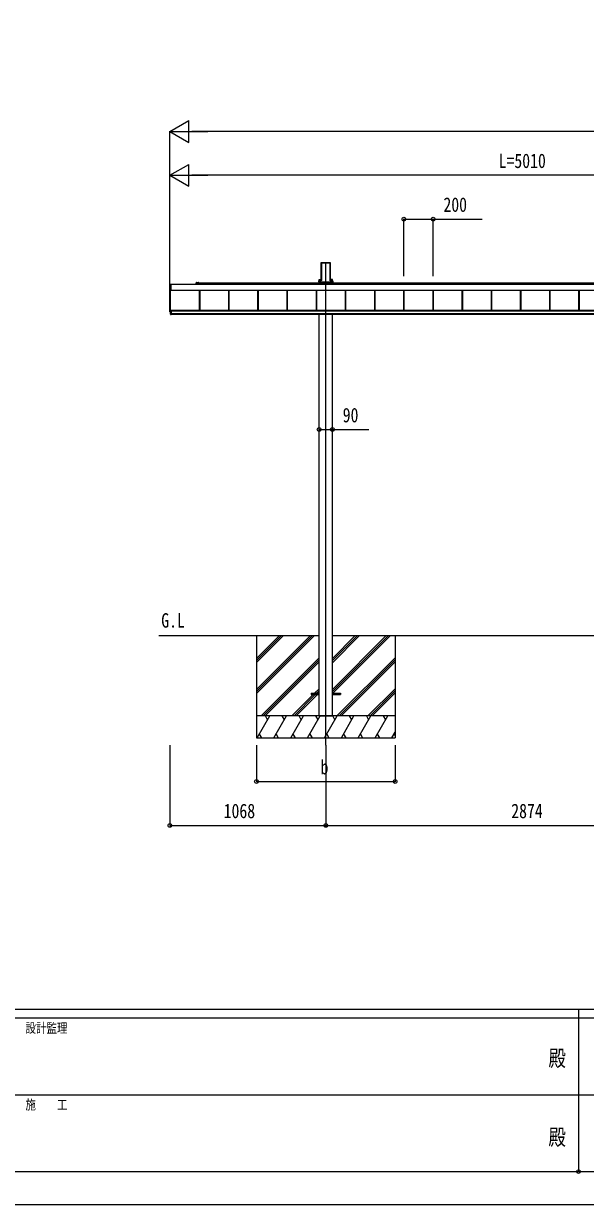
# Model space of a CAD drawing. Units: millimetres, scale not verified. Extents: x -12615 to 12615, y -8910 to 8910.
# Drawn here: x -3818 to 33, y -8910 to -825 of the extents above; entities that cross this region are included whole.
import ezdxf
from ezdxf.enums import TextEntityAlignment as Align

# ---------------------------------------------------------------- set-up
doc = ezdxf.new("R2010")
doc.units = ezdxf.units.MM
doc.header["$LTSCALE"] = 50
doc.header["$PDMODE"] = 32
doc.header["$PDSIZE"] = 25
for name, color, linetype in [('0-2_USER1', 3, 'Continuous'), ('0-3_YKK_12', 2, 'Continuous'), ('0-5_YKK_A1', 4, 'Continuous'), ('0-6_YKK_D', 6, 'Continuous'), ('0-7_YKK_ZWAK', 7, 'Continuous')]:
    doc.layers.add(name, color=color, linetype=linetype)
doc.styles.add('ＭＳ ゴシック', font='')
doc.styles.get('ＭＳ ゴシック').set_extended_font_data('MS Gothic')

msp = doc.modelspace()

# ---------------------------------------------------------------- linework, layer by layer
at = {"layer": '0-3_YKK_12'}
msp.add_line((-1746.94, -5765), (-1746.94, -2460.69), dxfattribs=at)
at = {"layer": '0-5_YKK_A1'}
for p, q in [((-1778.19, -2466.04), (-1778.19, -2582.71)), ((-1777.83, -2460.19), (-1778.18, -2465.69)), ((-1777.39, -2460.65), (-1777.83, -2460.19)), ((-1777.33, -2459.72), (-1775.29, -2459.72)), ((-1777.33, -2459.72), (-1776.89, -2460.19)), ((-1777.31, -2576.66), (-1777.31, -2461.54)), ((-1776.81, -2461.21), (-1776.81, -2576.34)), ((-1774.98, -2460.05), (-1775.29, -2459.72)), ((-1774.98, -2460.05), (-1718.9, -2460.05)), ((-1774.44, -2463.19), (-1719.44, -2463.19)), ((-1774.44, -2584.54), (-1774.44, -2463.19)), ((-1718.9, -2460.05), (-1718.59, -2459.72)), ((-1718.59, -2459.72), (-1716.55, -2459.72)), ((-1717.07, -2576.34), (-1717.07, -2461.21)), ((-1716.99, -2460.19), (-1716.55, -2459.72)), ((-1716.57, -2461.54), (-1716.57, -2576.66)), ((-1716.05, -2460.19), (-1716.49, -2460.65)), ((-1716.05, -2460.19), (-1715.7, -2465.69)), ((-1715.69, -2466.04), (-1715.69, -2582.71)), ((-1794.35, -2593.46), (-1794.35, -2586.58)), ((-1794.31, -2585.61), (-1779.3, -2585.61)), ((-1792.35, -2586.66), (-1792.35, -2593.46)), ((-1778.77, -2586.66), (-1792.35, -2586.66)), ((-1792.14, -2576.28), (-1778.19, -2576.28)), ((-1792.14, -2585.61), (-1792.14, -2576.28)), ((-1778.2, -2583.07), (-1778.3, -2584.68)), ((-1777.78, -2585.23), (-1777.4, -2579.14)), ((-1776.9, -2579.17), (-1777.28, -2585.26)), ((-1716.6, -2585.26), (-1716.98, -2579.17)), ((-1716.48, -2579.14), (-1716.1, -2585.23)), ((-1701.74, -2576.28), (-1715.69, -2576.28)), ((-1715.68, -2583.07), (-1715.58, -2584.68)), ((-1715.11, -2586.17), (-1701.53, -2586.17)), ((-1701.53, -2586.66), (-1715.11, -2586.66)), ((-1714.58, -2585.61), (-1699.57, -2585.61)), ((-1701.74, -2585.61), (-1701.74, -2576.28)), ((-1701.53, -2586.17), (-1701.53, -2586.66)), ((-1701.53, -2593.46), (-1701.53, -2586.66)), ((-1699.54, -2586.58), (-1699.54, -2593.46)), ((-2816.44, -2650.05), (-2816.44, -2609.02)), ((-2808.44, -2651.32), (-2815.97, -2650.86)), ((-2814.94, -2796.94), (-2814.94, -2650.92)), ((-2809.94, -2814.97), (-2809.94, -2651.23)), ((-2808.44, -2609.61), (2165.06, -2609.61)), ((-2808.44, -2649.55), (2184.06, -2649.55)), ((-2808.44, -2649.79), (2184.06, -2649.79)), ((-2808.44, -2650.82), (-2808.44, -2651.32)), ((-2635.44, -2609.61), (-2635.44, -2599.63)), ((-2632.94, -2597.13), (-2625.4, -2597.13)), ((-2632.94, -2599.63), (1865.06, -2599.63)), ((-2632.94, -2599.93), (-2632.94, -2609.61)), ((-2619.19, -2599.63), (-2632.64, -2599.63)), ((-2624.48, -2597.13), (-2619.19, -2597.13)), ((-2611.44, -2787.7), (-2611.44, -2649.79)), ((-2611.04, -2787.7), (-2611.04, -2649.79)), ((-2608.44, -2787.7), (-2608.44, -2649.79)), ((-2411.44, -2787.7), (-2411.44, -2649.79)), ((-2408.84, -2787.7), (-2408.84, -2649.79)), ((-2408.44, -2787.7), (-2408.44, -2649.79)), ((-2211.44, -2787.7), (-2211.44, -2649.79)), ((-2208.84, -2787.7), (-2208.84, -2649.79)), ((-2208.44, -2787.7), (-2208.44, -2649.79)), ((-2011.44, -2787.7), (-2011.44, -2649.79)), ((-2008.84, -2787.7), (-2008.84, -2649.79)), ((-2008.44, -2787.7), (-2008.44, -2649.79)), ((-1811.44, -2787.7), (-1811.44, -2649.79)), ((-1808.84, -2787.7), (-1808.84, -2649.79)), ((-1808.44, -2787.7), (-1808.44, -2649.79)), ((-1794.81, -2593.46), (-1794.81, -2593.96)), ((-1794.81, -2593.96), (-1794.35, -2593.96)), ((-1792.35, -2593.46), (-1794.35, -2593.46)), ((-1792.35, -2593.96), (-1794.35, -2593.96)), ((-1794.34, -2593.46), (-1794.34, -2593.96)), ((-1792.35, -2593.46), (-1701.53, -2593.46)), ((-1792.35, -2593.46), (-1792.35, -2593.96)), ((-1792.35, -2593.96), (-1701.53, -2593.96)), ((-1792.14, -2599.63), (-1792.14, -2593.96)), ((-1791.94, -2593.96), (-1791.94, -2599.63)), ((-1790.94, -2593.62), (-1702.94, -2593.62)), ((-1701.94, -2593.96), (-1701.94, -2599.63)), ((-1701.74, -2599.63), (-1701.74, -2593.96)), ((-1699.54, -2593.46), (-1701.53, -2593.46)), ((-1701.53, -2593.46), (-1701.53, -2593.96)), ((-1699.54, -2593.96), (-1701.53, -2593.96)), ((-1699.07, -2593.96), (-1699.54, -2593.96)), ((-1699.53, -2593.46), (-1699.53, -2593.96)), ((-1699.07, -2593.46), (-1699.07, -2593.96)), ((-1611.44, -2787.7), (-1611.44, -2649.79)), ((-1608.84, -2787.7), (-1608.84, -2649.79)), ((-1608.44, -2787.7), (-1608.44, -2649.79)), ((-1411.44, -2787.7), (-1411.44, -2649.79)), ((-1408.84, -2787.7), (-1408.84, -2649.79)), ((-1408.44, -2787.7), (-1408.44, -2649.79)), ((-1211.44, -2787.7), (-1211.44, -2649.79)), ((-1208.84, -2787.7), (-1208.84, -2649.79)), ((-1208.44, -2787.7), (-1208.44, -2649.79)), ((-1011.44, -2787.7), (-1011.44, -2649.79)), ((-1008.84, -2787.7), (-1008.84, -2649.79)), ((-1008.44, -2787.7), (-1008.44, -2649.79)), ((-811.44, -2787.7), (-811.44, -2649.79)), ((-808.84, -2787.7), (-808.84, -2649.79)), ((-808.44, -2787.7), (-808.44, -2649.79)), ((-611.44, -2787.7), (-611.44, -2649.79)), ((-608.84, -2787.7), (-608.84, -2649.79)), ((-608.44, -2787.7), (-608.44, -2649.79)), ((-411.44, -2787.7), (-411.44, -2649.79)), ((-408.84, -2787.7), (-408.84, -2649.79)), ((-408.44, -2787.7), (-408.44, -2649.79)), ((-211.44, -2787.7), (-211.44, -2649.79)), ((-208.84, -2787.7), (-208.84, -2649.79)), ((-208.44, -2787.7), (-208.44, -2649.79)), ((-11.44, -2787.7), (-11.44, -2649.79)), ((-8.84, -2787.7), (-8.84, -2649.79)), ((-8.44, -2787.7), (-8.44, -2649.79)), ((-2816.44, -2797.32), (-2816.44, -2756.29)), ((-2815.97, -2755.8), (-2814.94, -2755.73)), ((-2809.94, -2798.49), (-2815.97, -2798.12)), ((-2814.94, -2796.94), (-2809.94, -2796.94)), ((-2809.94, -2787.44), (-2806.44, -2787.44)), ((-2806.44, -2809.88), (-2809.94, -2809.88)), ((-2809.94, -2816.49), (-2806.44, -2816.49)), ((-2806.44, -2787.7), (2186.56, -2787.7)), ((-2806.44, -2789.71), (2186.56, -2789.71)), ((-2806.44, -2791.51), (2186.56, -2791.51)), ((-2806.44, -2791.51), (2186.56, -2791.51)), ((-2806.44, -2808.48), (2186.56, -2808.48)), ((-2806.44, -2814.97), (2186.56, -2814.97)), ((-1792.14, -5565), (-1792.14, -2814.97)), ((-1701.74, -5565), (-1701.74, -2814.97)), ((-2891.71, -5015), (-1792.14, -5015)), ((-2221.8, -5015), (-2221.8, -5715)), ((-2221.8, -5384.18), (-1852.62, -5015)), ((-2221.8, -5398.32), (-1838.48, -5015)), ((-2221.8, -5412.46), (-1824.34, -5015)), ((-2221.8, -5200.33), (-2036.47, -5015)), ((-2221.8, -5186.19), (-2050.61, -5015)), ((-2221.8, -5172.05), (-2064.75, -5015)), ((-1701.74, -5015), (1081.86, -5015)), ((-1701.6, -5384.48), (-1332.12, -5015)), ((-1701.6, -5398.62), (-1317.98, -5015)), ((-1701.6, -5200.63), (-1515.97, -5015)), ((-1701.6, -5186.49), (-1530.11, -5015)), ((-1701.6, -5172.35), (-1544.25, -5015)), ((-1699.34, -5410.5), (-1303.84, -5015)), ((-1271.8, -5015), (-1271.8, -5715)), ((-2190.49, -5565), (-1792, -5166.51)), ((-1669.99, -5565), (-1271.8, -5166.81)), ((-2176.35, -5565), (-1792, -5180.65)), ((-2162.2, -5565), (-1792, -5194.79)), ((-1655.85, -5565), (-1271.8, -5180.95)), ((-1641.7, -5565), (-1271.8, -5195.09)), ((-1847, -5410.5), (-1847, -5419.5)), ((-1847, -5410.5), (-1792, -5410.5)), ((-1823.86, -5410.5), (-1792, -5378.64)), ((-1809.71, -5410.5), (-1792, -5392.78)), ((-1795.57, -5410.5), (-1792, -5406.93)), ((-1702, -5410.5), (-1647, -5410.5)), ((-1647, -5410.5), (-1647, -5419.5)), ((-1457.86, -5565), (-1271.8, -5378.94)), ((-1443.71, -5565), (-1271.8, -5393.08)), ((-1429.57, -5565), (-1271.8, -5407.23)), ((-1978.36, -5565), (-1832.86, -5419.5)), ((-1964.21, -5565), (-1818.71, -5419.5)), ((-1950.07, -5565), (-1804.57, -5419.5)), ((-1847, -5419.5), (-1792, -5419.5)), ((-1702, -5419.5), (-1647, -5419.5)), ((-1271.8, -5565), (-2221.8, -5565)), ((-2217.52, -5715), (-2130.92, -5565)), ((-2145.92, -5590.98), (-2160.92, -5565)), ((-2102.05, -5715), (-2015.45, -5565)), ((-2030.45, -5590.98), (-2045.45, -5565)), ((-1986.58, -5715), (-1899.98, -5565)), ((-1914.98, -5590.98), (-1929.98, -5565)), ((-1871.11, -5715), (-1784.51, -5565)), ((-1799.51, -5590.98), (-1814.51, -5565)), ((-1792.14, -5565), (-1701.74, -5565)), ((-1755.64, -5715), (-1669.04, -5565)), ((-1684.04, -5590.98), (-1699.04, -5565)), ((-1640.17, -5715), (-1553.57, -5565)), ((-1568.57, -5590.98), (-1583.57, -5565)), ((-1524.7, -5715), (-1438.1, -5565)), ((-1468.1, -5565), (-1453.1, -5590.98)), ((-1409.23, -5715), (-1322.63, -5565)), ((-1352.63, -5565), (-1337.63, -5590.98)), ((-2221.8, -5715), (-1271.8, -5715)), ((-2202.52, -5689.02), (-2187.53, -5715)), ((-2087.05, -5689.02), (-2072.06, -5715)), ((-1971.58, -5689.02), (-1956.58, -5715)), ((-1856.11, -5689.02), (-1841.11, -5715)), ((-1740.64, -5689.02), (-1725.64, -5715)), ((-1625.17, -5689.02), (-1610.17, -5715)), ((-1509.7, -5689.02), (-1494.7, -5715)), ((-1394.23, -5689.02), (-1379.23, -5715)), ((-1293.76, -5715), (-1271.8, -5676.96)), ((-1278.76, -5689.02), (-1271.8, -5701.08))]:
    msp.add_line(p, q, dxfattribs=at)
for points in [[(-1794.81, -2586.11), (-1794.81, -2593.46), (-1794.35, -2593.46)], [(-1792.35, -2586.66), (-1792.35, -2586.17), (-1778.77, -2586.17)], [(-1699.07, -2586.11), (-1699.07, -2593.46), (-1699.54, -2593.46)], [(-2815.97, -2608.53), (-2808.44, -2608.07), (-2808.44, -2608.57), (-2808.44, -2650.82)], [(-2809.94, -2787.44), (-2809.94, -2809.88), (-2809.94, -2816.49)], [(-2806.94, -2787.44), (-2806.94, -2809.88), (-2806.94, -2816.49)], [(-2806.44, -2787.44), (-2806.44, -2809.88), (-2806.44, -2816.49)]]:
    msp.add_lwpolyline(points, dxfattribs=at)
for centre, radius, start, end in [((-1793.84, -2586.58), 0.501, 90.24971, 179.75029), ((-1700.04, -2586.58), 0.501, 0.24971, 89.75029), ((-2815.94, -2609.02), 0.497, 93.16944, 179.94772), ((-2815.57, -2650.08), 0.873, 177.74142, 242.53793), ((-2632.94, -2599.63), 2.5, 90, 180), ((-2632.64, -2599.93), 0.3, 90, 180), ((-2625.4, -2597.33), 0.2, 23.57818, 90), ((-2624.94, -2597.13), 0.3, 203.57818, 336.42182), ((-2624.48, -2597.33), 0.2, 90, 156.42182), ((-2619.19, -2598.38), 1.25, 270, 90), ((-2815.94, -2756.29), 0.497, 93.16944, 179.94772), ((-2815.57, -2797.35), 0.873, 177.74142, 242.53793)]:
    msp.add_arc(centre, radius, start, end, dxfattribs=at)
for centre, major_axis, ratio, start_param, end_param in [((-1778.15, -2465.69), (0.031, 0.5), 0.061627, 1.5746234, 2.3600215), ((-1777.33, -2460.22), (0.346, -0.364), 0.996462, 2.3838095, 3.8892836), ((-1777.62, -2463.69), (0.22, 3.04), 0.070684, 5.5043854, 6.2286971), ((-1777.12, -2463.72), (0.22, 3.54), 0.060877, 5.5025319, 6.2268436), ((-1716.76, -2463.72), (-0.22, 3.54), 0.060877, 0.0563417, 0.7806534), ((-1716.26, -2463.69), (-0.22, 3.04), 0.070684, 0.0544883, 0.7787999), ((-1716.55, -2460.22), (-0.346, -0.364), 0.996462, 2.3939017, 3.8993758), ((-1715.73, -2465.69), (-0.031, 0.5), 0.061627, 3.9231638, 4.7085619), ((-1794.31, -2586.11), (0.355, -0.355), 0.99628, 2.358058, 3.9251274), ((-1792.35, -2586.57), (2, 0), 0.045872, 3.2026792, 4.712389), ((-1792.35, -2586.07), (1.5, 0), 0.061163, 3.2026792, 4.712389), ((-1779.3, -2584.61), (0.691, -0.728), 0.996462, 5.5254021, 7.0308762), ((-1778.78, -2585.16), (-0.693, 0.73), 0.992955, 2.3838095, 3.8892836), ((-1778.78, -2585.16), (1.04, -1.09), 0.996462, 5.5254021, 7.0308762), ((-1778.23, -2583.07), (0.031, 0.5), 0.061627, 4.716216, 5.5016142), ((-1777.62, -2579.14), (0.22, 3.5), 0.061627, 4.716216, 5.5016142), ((-1777.12, -2579.17), (0.22, 4), 0.053972, 4.7153191, 5.5007173), ((-1716.76, -2579.17), (-0.22, 4), 0.053972, 0.782468, 1.5678662), ((-1715.1, -2585.16), (-1.04, -1.09), 0.996462, 5.5354944, 7.0409685), ((-1716.26, -2579.14), (-0.22, 3.5), 0.061627, 0.7815711, 1.5669693), ((-1715.1, -2585.16), (0.693, 0.73), 0.992955, 2.3939017, 3.8993758), ((-1715.65, -2583.07), (-0.031, 0.5), 0.061627, 0.7815711, 1.5669693), ((-1714.58, -2584.61), (-0.691, -0.728), 0.996462, 5.5354944, 7.0409685), ((-1701.53, -2586.07), (1.5, 0), 0.061163, 4.712389, 6.2220988), ((-1701.53, -2586.57), (2, 0), 0.045872, 4.712389, 6.2220988), ((-1699.57, -2586.11), (-0.355, -0.355), 0.99628, 2.358058, 3.9251274)]:
    msp.add_ellipse(centre, major_axis=major_axis, ratio=ratio, start_param=start_param, end_param=end_param, dxfattribs=at)
at = {"layer": '0-6_YKK_D'}
for p, q in [((-2814.94, -1563.19), (-2685.04, -1488.19)), ((-2685.04, -1638.19), (-2685.04, -1488.19)), ((-2814.94, -2640.08), (-2814.94, -1562.19)), ((-2814.94, -1563.19), (-2685.04, -1638.19)), ((-2814.94, -1563.19), (-2555.13, -1563.19)), ((3448.06, -1563.19), (-2664.94, -1563.19)), ((-2814.94, -1863.19), (-2685.04, -1788.19)), ((-2685.04, -1938.19), (-2685.04, -1788.19)), ((-2814.94, -2624.35), (-2814.94, -1862.19)), ((-2814.94, -1863.19), (-2685.04, -1938.19)), ((-2814.94, -1863.19), (-2555.13, -1863.19)), ((2045.06, -1863.19), (-2664.94, -1863.19)), ((-1211.44, -2552.87), (-1211.44, -2162.19)), ((-1011.44, -2552.87), (-1011.44, -2162.19)), ((-2814.94, -5765), (-2814.94, -6316)), ((-2221.8, -5765), (-2221.8, -6016)), ((-1746.94, -5766), (-1746.94, -6316)), ((-1746.94, -5766), (-1746.94, -6316)), ((-1271.8, -5765), (-1271.8, -6016)), ((-2221.8, -6015), (-1271.8, -6015)), ((-2814.94, -6315), (-1746.94, -6315)), ((-1746.94, -6315), (1127.06, -6315))]:
    msp.add_line(p, q, dxfattribs=at)
for points in [[(-1211.44, -2163.19), (-1011.44, -2163.19), (-675.64, -2163.19)], [(-1792.14, -3604.37), (-1701.74, -3604.37), (-1452.34, -3604.37)]]:
    msp.add_lwpolyline(points, dxfattribs=at)
for centre in [(-1211.44, -2163.19), (-1011.44, -2163.19), (-1792.14, -3604.37), (-1701.74, -3604.37), (-2221.8, -6015), (-1271.8, -6015), (-2814.94, -6315), (-1746.94, -6315), (-1746.94, -6315)]:
    msp.add_circle(centre, 12.75, dxfattribs=at)
at = {"layer": '0-7_YKK_ZWAK'}
for p, q in [((11685.06, -7575), (-11714.94, -7575)), ((-14.94, -7575), (-14.94, -8685)), ((-14.94, -7635), (-3914.94, -7635)), ((3885.06, -7635), (-14.94, -7635)), ((-3892.44, -8160), (-14.94, -8160)), ((-14.94, -8160), (3885.06, -8160)), ((-3914.94, -8685), (-14.94, -8685)), ((-14.94, -8685), (3885.06, -8685))]:
    msp.add_line(p, q, dxfattribs=at)
msp.add_lwpolyline([(-12615, -8910), (12615, -8910), (12615, 8910), (-12615, 8910)], close=True, dxfattribs=at)
msp.add_point((-14.94, -8685), dxfattribs=at)

# ---------------------------------------------------------------- texts
at = {"layer": '0-2_USER1', "style": 'ＭＳ ゴシック', "width": 0.8}
msp.add_text('G.L', height=98.97, dxfattribs=at).set_placement((-2874.34, -4990.24), align=Align.BOTTOM_LEFT)
at = {"layer": '0-6_YKK_D', "style": 'ＭＳ ゴシック', "width": 0.8}
for s, p in [('L=5010', (-561.94, -1843.19)), ('200', (-940.44, -2143.19)), ('90', (-1630.74, -3584.37)), ('b', (-1782.8, -5995)), ('1068', (-2446.54, -6295)), ('2874', (-475.54, -6295))]:
    msp.add_text(s, height=98.97, dxfattribs=at).set_placement(p, align=Align.BOTTOM_LEFT)
at = {"layer": '0-7_YKK_ZWAK', "style": 'ＭＳ ゴシック', "width": 0.8}
for s, height, p in [('設計監理', 65.98, (-3804.94, -7755)), ('殿', 110, (-221, -7997.5)), ('施\u3000\u3000工', 65.98, (-3804.94, -8280)), ('殿', 110, (-221, -8537.5))]:
    msp.add_text(s, height=height, dxfattribs=at).set_placement(p, align=Align.BOTTOM_LEFT)

doc.saveas('drawing.dxf')
